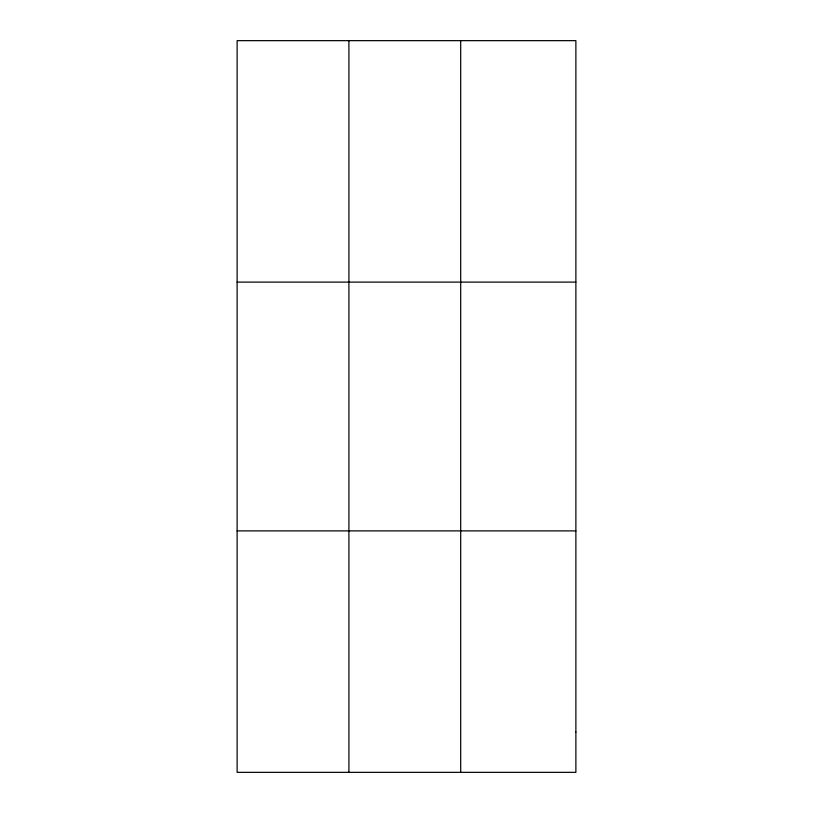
<?xml version="1.0" encoding="UTF-8"?>
<svg xmlns="http://www.w3.org/2000/svg" width="813" height="813" viewBox="0 0 813 813"><rect width="100%" height="100%" fill="white"/><g stroke="black" fill="none" stroke-linecap="round" stroke-linejoin="round"><path stroke-width="1.22" d="M348.909 772.35L348.909 40.65M460.697 772.35L460.697 40.65M237.122 282.111L575.878 282.111M237.122 530.889L575.878 530.889M575.878 732.107L575.878 772.35L237.122 772.35L237.122 40.65L575.878 40.65L575.878 732.107"/></g></svg>
